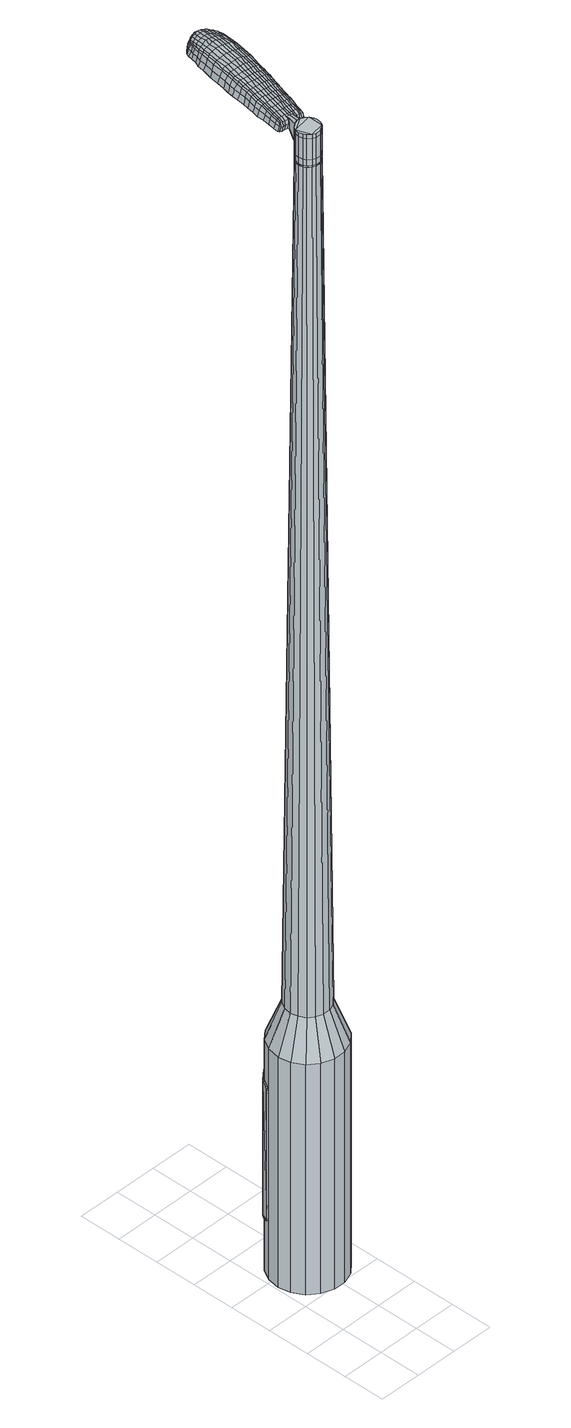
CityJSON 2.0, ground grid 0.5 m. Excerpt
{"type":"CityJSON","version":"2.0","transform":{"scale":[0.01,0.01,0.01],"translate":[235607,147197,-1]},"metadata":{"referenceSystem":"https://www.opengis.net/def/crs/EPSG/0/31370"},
"CityObjects":{
"object1":{"type":"GenericCityObject","attributes":{"cluster":629,"mean_distance_to_centroid":0.193,"new_centroid_x":235607.47,"new_centroid_y":147198.38,"mean_distance_to_camera":7.65,"H1":6.62,"H2":6.58,"Z_final":113.68,"cluster2":-1,"proj_x":235612.31,"proj_y":147199.18,"id_line":64985,"bearing_l":170.57,"distance":4.91,"orientation":"right","G_obj":80.57},"geometry":[{"type":"MultiSurface","lod":"2","boundaries":[[[0,1,2,3]],[[1,4,5,2]],[[4,6,7,5]],[[6,8,9,7]],[[8,10,11,9]],[[10,12,13,11]],[[12,14,15,13]],[[14,16,17,15]],[[16,18,19,17]],[[18,20,21,19]],[[20,22,23,21]],[[22,24,25,23]],[[24,26,27,25]],[[26,28,29,27]],[[28,30,31,29]],[[30,32,33,31]],[[32,34,35,33]],[[34,0,3,35]],[[36,37,38,39]],[[38,40,41,42]],[[41,43,42]],[[42,44,45,46]],[[45,47,46]],[[46,48,49,50]],[[49,51,50]],[[42,46,50,38]],[[50,52,39,38]],[[53,36,39]],[[2,5,7,35]],[[7,9,11,15]],[[11,13,15]],[[15,17,19,23]],[[19,21,23]],[[23,25,27,31]],[[27,29,31]],[[15,23,31,7]],[[31,33,35,7]],[[3,2,35]],[[1,0,54,55]],[[0,34,56,54]],[[34,32,57,56]],[[32,30,58,57]],[[30,28,59,58]],[[28,26,60,59]],[[26,24,61,60]],[[24,22,62,61]],[[22,20,63,62]],[[20,18,64,63]],[[18,16,65,64]],[[16,14,66,65]],[[14,12,67,66]],[[12,10,68,67]],[[10,8,69,68]],[[8,6,70,69]],[[6,4,71,70]],[[4,1,55,71]],[[55,54,72,73]],[[54,56,74,72]],[[56,57,75,74]],[[57,58,76,75]],[[58,59,77,76]],[[59,60,78,77]],[[60,61,79,78]],[[61,62,80,79]],[[62,63,81,80]],[[63,64,82,81]],[[64,65,83,82]],[[65,66,84,83]],[[66,67,85,84]],[[67,68,86,85]],[[68,69,87,86]],[[69,70,88,87]],[[70,71,89,88]],[[71,55,73,89]],[[90,91,92,73]],[[93,94,91,90]],[[75,95,94,93]],[[96,97,95,75]],[[77,98,97,96]],[[99,100,98,77]],[[79,101,100,99]],[[102,103,101,79]],[[81,104,103,102]],[[105,106,104,81]],[[107,108,106,105]],[[109,110,108,107]],[[111,112,110,109]],[[86,113,112,111]],[[114,115,113,86]],[[88,116,115,114]],[[117,118,116,88]],[[73,92,118,117]],[[119,120,121,122]],[[123,119,122,124]],[[125,123,124,126]],[[127,125,126,128]],[[129,127,128,130]],[[131,129,130,132]],[[133,131,132,134]],[[135,133,134,136]],[[137,135,136,138]],[[139,137,138,140]],[[141,139,140,142]],[[143,141,142,144]],[[145,143,144,146]],[[147,145,146,148]],[[149,147,148,150]],[[151,149,150,152]],[[72,90,73]],[[72,74,93,90]],[[74,75,93]],[[76,96,75]],[[76,77,96]],[[78,99,77]],[[78,79,99]],[[80,102,79]],[[80,81,102]],[[82,105,81]],[[82,83,107,105]],[[83,84,109,107]],[[84,85,111,109]],[[85,86,111]],[[87,114,86]],[[87,88,114]],[[89,117,88]],[[89,73,117]],[[153,92,91]],[[154,118,92]],[[154,116,118]],[[155,115,116]],[[155,113,115]],[[156,112,113]],[[156,157,110,112]],[[157,158,108,110]],[[158,159,106,108]],[[159,104,106]],[[160,103,104]],[[160,101,103]],[[161,100,101]],[[161,98,100]],[[162,97,98]],[[162,95,97]],[[163,94,95]],[[163,153,91,94]],[[39,52,151,164]],[[92,153,165,152]],[[53,39,164,120]],[[153,163,121,165]],[[36,53,120,119]],[[163,95,122,121]],[[37,36,119,123]],[[95,162,124,122]],[[38,37,123,125]],[[162,98,126,124]],[[40,38,125,127]],[[98,161,128,126]],[[41,40,127,129]],[[161,101,130,128]],[[43,41,129,131]],[[101,160,132,130]],[[42,43,131,133]],[[160,104,134,132]],[[44,42,133,135]],[[104,159,136,134]],[[45,44,135,137]],[[159,158,138,136]],[[47,45,137,139]],[[158,157,140,138]],[[46,47,139,141]],[[157,156,142,140]],[[48,46,141,143]],[[156,113,144,142]],[[49,48,143,145]],[[113,155,146,144]],[[51,49,145,147]],[[155,116,148,146]],[[50,51,147,149]],[[116,154,150,148]],[[52,50,149,151]],[[154,92,152,150]],[[151,152,166,167]],[[152,165,168,166]],[[165,121,169,168]],[[121,120,170,169]],[[120,164,171,170]],[[164,151,167,171]],[[172,173,174,175]],[[176,172,175,177]],[[172,176,178,179]],[[173,172,179,180]],[[181,182,183,184]],[[185,181,184,186]],[[181,185,187,188]],[[182,181,188,189]],[[190,191,192,193]],[[194,190,193,195]],[[190,194,196,197]],[[191,190,197,198]],[[199,200,201,202]],[[203,199,202,204]],[[199,203,205,206]],[[200,199,206,207]],[[208,209,210,211]],[[212,208,211,213]],[[208,212,214,215]],[[209,208,215,216]],[[217,218,219,220]],[[221,217,220,222]],[[217,221,223,224]],[[218,217,224,225]],[[226,227,228,229]],[[218,226,229,219]],[[226,218,225,230]],[[227,226,230,231]],[[232,233,234,235]],[[227,232,235,228]],[[232,227,231,236]],[[233,232,236,237]],[[238,176,177,239]],[[233,238,239,234]],[[238,233,237,240]],[[176,238,240,178]],[[241,242,243,244]],[[245,241,244,246]],[[241,245,247,248]],[[242,241,248,249]],[[250,251,252,253]],[[242,250,253,243]],[[250,242,249,254]],[[251,250,254,255]],[[256,257,258,259]],[[251,256,259,252]],[[256,251,255,260]],[[257,256,260,261]],[[262,263,264,265]],[[257,262,265,258]],[[262,257,261,266]],[[263,262,266,267]],[[268,173,180,269]],[[263,268,269,264]],[[268,263,267,270]],[[173,268,270,174]],[[271,272,273,274]],[[275,271,274,276]],[[271,275,277,278]],[[272,271,278,279]],[[280,281,282,283]],[[272,280,283,273]],[[280,272,279,284]],[[281,280,284,285]],[[286,287,288,289]],[[281,286,289,282]],[[286,281,285,290]],[[287,286,290,291]],[[292,185,186,293]],[[287,292,293,288]],[[292,287,291,294]],[[185,292,294,187]],[[295,296,297,298]],[[299,295,298,300]],[[295,299,301,302]],[[296,295,302,303]],[[304,305,306,307]],[[296,304,307,297]],[[304,296,303,308]],[[305,304,308,309]],[[310,311,312,313]],[[305,310,313,306]],[[310,305,309,314]],[[311,310,314,315]],[[316,317,318,319]],[[311,316,319,312]],[[316,311,315,320]],[[317,316,320,321]],[[322,182,189,323]],[[317,322,323,318]],[[322,317,321,324]],[[182,322,324,183]],[[325,211,210,326]],[[327,325,326,328]],[[325,327,329,330]],[[211,325,330,213]],[[331,327,328,332]],[[333,331,332,334]],[[331,333,335,336]],[[327,331,336,329]],[[337,333,334,338]],[[339,337,338,340]],[[337,339,341,342]],[[333,337,342,335]],[[343,339,340,344]],[[345,343,344,346]],[[343,345,347,348]],[[339,343,348,341]],[[349,345,346,350]],[[200,349,350,201]],[[349,200,207,351]],[[345,349,351,347]],[[352,353,198,197]],[[354,352,197,196]],[[352,354,355,356]],[[353,352,356,357]],[[358,359,357,356]],[[360,358,356,355]],[[358,360,361,362]],[[359,358,362,363]],[[364,365,363,362]],[[366,364,362,361]],[[364,366,367,368]],[[365,364,368,369]],[[370,371,369,368]],[[372,370,368,367]],[[370,372,205,203]],[[371,370,203,204]],[[373,374,375,376]],[[275,373,376,277]],[[373,275,276,377]],[[374,373,377,378]],[[379,194,195,380]],[[374,379,380,375]],[[379,374,378,381]],[[194,379,381,196]],[[382,383,384,385]],[[221,382,385,223]],[[382,221,222,386]],[[383,382,386,387]],[[388,389,390,391]],[[383,388,391,384]],[[388,383,387,392]],[[389,388,392,393]],[[394,191,198,395]],[[389,394,395,390]],[[394,389,393,396]],[[191,394,396,192]],[[397,398,399,400]],[[179,397,400,180]],[[397,179,178,401]],[[398,397,401,402]],[[403,404,405,406]],[[398,403,406,399]],[[403,398,402,407]],[[404,403,407,408]],[[409,202,201,410]],[[404,409,410,405]],[[409,404,408,411]],[[202,409,411,204]],[[412,413,414,415]],[[184,412,415,186]],[[412,184,183,416]],[[413,412,416,417]],[[418,206,205,419]],[[413,418,419,414]],[[418,413,417,420]],[[206,418,420,207]],[[421,422,423,424]],[[299,421,424,301]],[[421,299,300,425]],[[422,421,425,426]],[[427,212,213,428]],[[422,427,428,423]],[[427,422,426,429]],[[212,427,429,214]],[[430,431,432,433]],[[245,430,433,247]],[[430,245,246,434]],[[431,430,434,435]],[[436,437,438,439]],[[431,436,439,432]],[[436,431,435,440]],[[437,436,440,441]],[[442,209,216,443]],[[437,442,443,438]],[[442,437,441,444]],[[209,442,444,210]],[[445,446,435,434]],[[244,445,434,246]],[[445,244,243,447]],[[446,445,447,448]],[[449,450,441,440]],[[446,449,440,435]],[[449,446,448,451]],[[450,449,451,452]],[[453,326,210,444]],[[450,453,444,441]],[[453,450,452,454]],[[326,453,454,328]],[[455,456,457,458]],[[302,455,458,303]],[[455,302,301,424]],[[456,455,424,423]],[[459,330,329,460]],[[456,459,460,457]],[[459,456,423,428]],[[330,459,428,213]],[[461,462,448,447]],[[253,461,447,243]],[[461,253,252,463]],[[462,461,463,464]],[[465,466,452,451]],[[462,465,451,448]],[[465,462,464,467]],[[466,465,467,468]],[[469,332,328,454]],[[466,469,454,452]],[[469,466,468,470]],[[332,469,470,334]],[[471,472,473,474]],[[308,471,474,309]],[[471,308,303,458]],[[472,471,458,457]],[[475,336,335,476]],[[472,475,476,473]],[[475,472,457,460]],[[336,475,460,329]],[[477,478,464,463]],[[259,477,463,252]],[[477,259,258,479]],[[478,477,479,480]],[[481,482,468,467]],[[478,481,467,464]],[[481,478,480,483]],[[482,481,483,484]],[[485,338,334,470]],[[482,485,470,468]],[[485,482,484,486]],[[338,485,486,340]],[[487,488,489,490]],[[314,487,490,315]],[[487,314,309,474]],[[488,487,474,473]],[[491,342,341,492]],[[488,491,492,489]],[[491,488,473,476]],[[342,491,476,335]],[[493,494,480,479]],[[265,493,479,258]],[[493,265,264,495]],[[494,493,495,496]],[[497,498,484,483]],[[494,497,483,480]],[[497,494,496,499]],[[498,497,499,500]],[[501,344,340,486]],[[498,501,486,484]],[[501,498,500,502]],[[344,501,502,346]],[[503,504,505,506]],[[320,503,506,321]],[[503,320,315,490]],[[504,503,490,489]],[[507,348,347,508]],[[504,507,508,505]],[[507,504,489,492]],[[348,507,492,341]],[[509,510,496,495]],[[269,509,495,264]],[[509,269,180,400]],[[510,509,400,399]],[[511,512,500,499]],[[510,511,499,496]],[[511,510,399,406]],[[512,511,406,405]],[[513,350,346,502]],[[512,513,502,500]],[[513,512,405,410]],[[350,513,410,201]],[[514,515,417,416]],[[324,514,416,183]],[[514,324,321,506]],[[515,514,506,505]],[[516,351,207,420]],[[515,516,420,417]],[[516,515,505,508]],[[351,516,508,347]],[[517,518,378,377]],[[274,517,377,276]],[[517,274,273,519]],[[518,517,519,520]],[[521,354,196,381]],[[518,521,381,378]],[[521,518,520,522]],[[354,521,522,355]],[[523,524,525,526]],[[224,523,526,225]],[[523,224,223,385]],[[524,523,385,384]],[[527,528,529,530]],[[524,527,530,525]],[[527,524,384,391]],[[528,527,391,390]],[[531,353,357,532]],[[528,531,532,529]],[[531,528,390,395]],[[353,531,395,198]],[[533,534,520,519]],[[283,533,519,273]],[[533,283,282,535]],[[534,533,535,536]],[[537,360,355,522]],[[534,537,522,520]],[[537,534,536,538]],[[360,537,538,361]],[[539,540,541,542]],[[230,539,542,231]],[[539,230,225,526]],[[540,539,526,525]],[[543,544,545,546]],[[540,543,546,541]],[[543,540,525,530]],[[544,543,530,529]],[[547,359,363,548]],[[544,547,548,545]],[[547,544,529,532]],[[359,547,532,357]],[[549,550,536,535]],[[289,549,535,282]],[[549,289,288,551]],[[550,549,551,552]],[[553,366,361,538]],[[550,553,538,536]],[[553,550,552,554]],[[366,553,554,367]],[[555,556,557,558]],[[236,555,558,237]],[[555,236,231,542]],[[556,555,542,541]],[[559,560,561,562]],[[556,559,562,557]],[[559,556,541,546]],[[560,559,546,545]],[[563,365,369,564]],[[560,563,564,561]],[[563,560,545,548]],[[365,563,548,363]],[[565,566,552,551]],[[293,565,551,288]],[[565,293,186,415]],[[566,565,415,414]],[[567,372,367,554]],[[566,567,554,552]],[[567,566,414,419]],[[372,567,419,205]],[[568,569,402,401]],[[240,568,401,178]],[[568,240,237,558]],[[569,568,558,557]],[[570,571,408,407]],[[569,570,407,402]],[[570,569,557,562]],[[571,570,562,561]],[[572,371,204,411]],[[571,572,411,408]],[[572,571,561,564]],[[371,572,564,369]],[[573,574,575,576]],[[576,575,577,578]],[[579,577,575,580]],[[580,575,574,581]],[[582,583,584,585]],[[585,584,586,587]],[[588,586,584,589]],[[589,584,583,590]],[[591,592,593,594]],[[594,593,595,596]],[[597,595,593,598]],[[598,593,592,599]],[[600,601,602,603]],[[603,602,604,605]],[[606,604,602,607]],[[607,602,601,608]],[[609,610,611,612]],[[612,611,613,614]],[[615,613,611,616]],[[616,611,610,617]],[[618,619,620,621]],[[621,620,622,623]],[[624,622,620,625]],[[625,620,619,626]],[[627,628,629,630]],[[630,629,619,618]],[[626,619,629,631]],[[631,629,628,632]],[[633,634,635,636]],[[636,635,628,627]],[[632,628,635,637]],[[637,635,634,638]],[[578,577,639,640]],[[640,639,634,633]],[[638,634,639,641]],[[641,639,577,579]],[[642,643,644,645]],[[645,644,646,647]],[[648,646,644,649]],[[649,644,643,650]],[[651,652,653,654]],[[654,653,643,642]],[[650,643,653,655]],[[655,653,652,656]],[[657,658,659,660]],[[660,659,652,651]],[[656,652,659,661]],[[661,659,658,662]],[[663,664,665,666]],[[666,665,658,657]],[[662,658,665,667]],[[667,665,664,668]],[[581,574,669,670]],[[670,669,664,663]],[[668,664,669,671]],[[671,669,574,573]],[[672,673,674,675]],[[675,674,676,677]],[[678,676,674,679]],[[679,674,673,680]],[[681,682,683,684]],[[684,683,673,672]],[[680,673,683,685]],[[685,683,682,686]],[[687,688,689,690]],[[690,689,682,681]],[[686,682,689,691]],[[691,689,688,692]],[[587,586,693,694]],[[694,693,688,687]],[[692,688,693,695]],[[695,693,586,588]],[[696,697,698,699]],[[699,698,700,701]],[[702,700,698,703]],[[703,698,697,704]],[[705,706,707,708]],[[708,707,697,696]],[[704,697,707,709]],[[709,707,706,710]],[[711,712,713,714]],[[714,713,706,705]],[[710,706,713,715]],[[715,713,712,716]],[[717,718,719,720]],[[720,719,712,711]],[[716,712,719,721]],[[721,719,718,722]],[[590,583,723,724]],[[724,723,718,717]],[[722,718,723,725]],[[725,723,583,582]],[[609,612,726,727]],[[727,726,728,729]],[[730,728,726,731]],[[731,726,612,614]],[[729,728,732,733]],[[733,732,734,735]],[[736,734,732,737]],[[737,732,728,730]],[[735,734,738,739]],[[739,738,740,741]],[[742,740,738,743]],[[743,738,734,736]],[[741,740,744,745]],[[745,744,746,747]],[[748,746,744,749]],[[749,744,740,742]],[[747,746,750,751]],[[751,750,601,600]],[[608,601,750,752]],[[752,750,746,748]],[[599,753,754,598]],[[598,754,755,597]],[[756,755,754,757]],[[757,754,753,758]],[[758,759,760,757]],[[757,760,761,756]],[[762,761,760,763]],[[763,760,759,764]],[[764,765,766,763]],[[763,766,767,762]],[[768,767,766,769]],[[769,766,765,770]],[[770,771,772,769]],[[769,772,773,768]],[[606,773,772,604]],[[604,772,771,605]],[[774,775,776,777]],[[777,776,676,678]],[[677,676,776,778]],[[778,776,775,779]],[[596,595,780,781]],[[781,780,775,774]],[[779,775,780,782]],[[782,780,595,597]],[[783,784,785,786]],[[786,785,622,624]],[[623,622,785,787]],[[787,785,784,788]],[[789,790,791,792]],[[792,791,784,783]],[[788,784,791,793]],[[793,791,790,794]],[[599,592,795,796]],[[796,795,790,789]],[[794,790,795,797]],[[797,795,592,591]],[[798,799,800,801]],[[801,800,580,581]],[[579,580,800,802]],[[802,800,799,803]],[[804,805,806,807]],[[807,806,799,798]],[[803,799,806,808]],[[808,806,805,809]],[[600,603,810,811]],[[811,810,805,804]],[[809,805,810,812]],[[812,810,603,605]],[[813,814,815,816]],[[816,815,585,587]],[[582,585,815,817]],[[817,815,814,818]],[[606,607,819,820]],[[820,819,814,813]],[[818,814,819,821]],[[821,819,607,608]],[[822,823,824,825]],[[825,824,700,702]],[[701,700,824,826]],[[826,824,823,827]],[[614,613,828,829]],[[829,828,823,822]],[[827,823,828,830]],[[830,828,613,615]],[[831,832,833]],[[833,832,646,648]],[[647,646,832,834]],[[834,832,831,835]],[[836,837,838,839]],[[839,838,831,833]],[[835,831,838,840]],[[840,838,837,841]],[[617,610,842,843]],[[843,842,837,836]],[[841,837,842,844]],[[844,842,610,609]],[[835,845,846,834]],[[834,846,645,647]],[[642,645,846,847]],[[847,846,845,848]],[[841,849,850,840]],[[840,850,845,835]],[[848,845,850,851]],[[851,850,849,852]],[[609,727,853,844]],[[844,853,849,841]],[[852,849,853,854]],[[854,853,727,729]],[[855,856,857,858]],[[858,857,703,704]],[[702,703,857,825]],[[825,857,856,822]],[[730,731,859,860]],[[860,859,856,855]],[[822,856,859,829]],[[829,859,731,614]],[[848,861,862,847]],[[847,862,654,642]],[[651,654,862,863]],[[863,862,861,864]],[[852,865,866,851]],[[851,866,861,848]],[[864,861,866,867]],[[867,866,865,868]],[[729,733,869,854]],[[854,869,865,852]],[[868,865,869,870]],[[870,869,733,735]],[[871,872,873,874]],[[874,873,709,710]],[[704,709,873,858]],[[858,873,872,855]],[[736,737,875,876]],[[876,875,872,871]],[[855,872,875,860]],[[860,875,737,730]],[[864,877,878,863]],[[863,878,660,651]],[[657,660,878,879]],[[879,878,877,880]],[[868,881,882,867]],[[867,882,877,864]],[[880,877,882,883]],[[883,882,881,884]],[[735,739,885,870]],[[870,885,881,868]],[[884,881,885,886]],[[886,885,739,741]],[[887,888,889,890]],[[890,889,715,716]],[[710,715,889,874]],[[874,889,888,871]],[[742,743,891,892]],[[892,891,888,887]],[[871,888,891,876]],[[876,891,743,736]],[[880,893,894,879]],[[879,894,666,657]],[[663,666,894,895]],[[895,894,893,896]],[[884,897,898,883]],[[883,898,893,880]],[[896,893,898,899]],[[899,898,897,900]],[[741,745,901,886]],[[886,901,897,884]],[[900,897,901,902]],[[902,901,745,747]],[[903,904,905,906]],[[906,905,721,722]],[[716,721,905,890]],[[890,905,904,887]],[[748,749,907,908]],[[908,907,904,903]],[[887,904,907,892]],[[892,907,749,742]],[[896,909,910,895]],[[895,910,670,663]],[[581,670,910,801]],[[801,910,909,798]],[[900,911,912,899]],[[899,912,909,896]],[[798,909,912,807]],[[807,912,911,804]],[[747,751,913,902]],[[902,913,911,900]],[[804,911,913,811]],[[811,913,751,600]],[[818,914,915,817]],[[817,915,725,582]],[[722,725,915,906]],[[906,915,914,903]],[[608,752,916,821]],[[821,916,914,818]],[[903,914,916,908]],[[908,916,752,748]],[[779,917,918,778]],[[778,918,675,677]],[[672,675,918,919]],[[919,918,917,920]],[[597,755,921,782]],[[782,921,917,779]],[[920,917,921,922]],[[922,921,755,756]],[[923,924,925,926]],[[926,925,625,626]],[[624,625,925,786]],[[786,925,924,783]],[[927,928,929,930]],[[930,929,924,923]],[[783,924,929,792]],[[792,929,928,789]],[[758,753,931,932]],[[932,931,928,927]],[[789,928,931,796]],[[796,931,753,599]],[[920,933,934,919]],[[919,934,684,672]],[[681,684,934,935]],[[935,934,933,936]],[[756,761,937,922]],[[922,937,933,920]],[[936,933,937,938]],[[938,937,761,762]],[[939,940,941,942]],[[942,941,631,632]],[[626,631,941,926]],[[926,941,940,923]],[[943,944,945,946]],[[946,945,940,939]],[[923,940,945,930]],[[930,945,944,927]],[[764,759,947,948]],[[948,947,944,943]],[[927,944,947,932]],[[932,947,759,758]],[[936,949,950,935]],[[935,950,690,681]],[[687,690,950,951]],[[951,950,949,952]],[[762,767,953,938]],[[938,953,949,936]],[[952,949,953,954]],[[954,953,767,768]],[[955,956,957,958]],[[958,957,637,638]],[[632,637,957,942]],[[942,957,956,939]],[[959,960,961,962]],[[962,961,956,955]],[[939,956,961,946]],[[946,961,960,943]],[[770,765,963,964]],[[964,963,960,959]],[[943,960,963,948]],[[948,963,765,764]],[[952,965,966,951]],[[951,966,694,687]],[[587,694,966,816]],[[816,966,965,813]],[[768,773,967,954]],[[954,967,965,952]],[[813,965,967,820]],[[820,967,773,606]],[[803,968,969,802]],[[802,969,641,579]],[[638,641,969,958]],[[958,969,968,955]],[[809,970,971,808]],[[808,971,968,803]],[[955,968,971,962]],[[962,971,970,959]],[[605,771,972,812]],[[812,972,970,809]],[[959,970,972,964]],[[964,972,771,770]],[[573,576,175,174]],[[576,578,177,175]],[[588,589,188,187]],[[589,590,189,188]],[[591,594,193,192]],[[594,596,195,193]],[[615,616,215,214]],[[616,617,216,215]],[[618,621,220,219]],[[621,623,222,220]],[[627,630,229,228]],[[630,618,219,229]],[[633,636,235,234]],[[636,627,228,235]],[[578,640,239,177]],[[640,633,234,239]],[[648,649,248,247]],[[649,650,249,248]],[[650,655,254,249]],[[655,656,255,254]],[[656,661,260,255]],[[661,662,261,260]],[[662,667,266,261]],[[667,668,267,266]],[[668,671,270,267]],[[671,573,174,270]],[[678,679,278,277]],[[679,680,279,278]],[[680,685,284,279]],[[685,686,285,284]],[[686,691,290,285]],[[691,692,291,290]],[[692,695,294,291]],[[695,588,187,294]],[[696,699,298,297]],[[699,701,300,298]],[[705,708,307,306]],[[708,696,297,307]],[[711,714,313,312]],[[714,705,306,313]],[[717,720,319,318]],[[720,711,312,319]],[[590,724,323,189]],[[724,717,318,323]],[[774,777,376,375]],[[777,678,277,376]],[[596,781,380,195]],[[781,774,375,380]],[[623,787,386,222]],[[787,788,387,386]],[[788,793,392,387]],[[793,794,393,392]],[[794,797,396,393]],[[797,591,192,396]],[[701,826,425,300]],[[826,827,426,425]],[[827,830,429,426]],[[830,615,214,429]],[[833,433,432]],[[833,648,247,433]],[[836,839,439,438]],[[839,833,432,439]],[[617,843,443,216]],[[843,836,438,443]],[[973,974,975,976]],[[977,978,976,975]],[[979,980,981,982]],[[983,984,985,986]],[[974,987,988,975]],[[989,977,975,988]],[[990,979,982,991]],[[992,993,984,983]],[[987,994,995,988]],[[995,996,989,988]],[[997,990,991,998]],[[999,993,992,1000]],[[994,1001,1002,995]],[[1002,1003,996,995]],[[1004,997,998,1005]],[[1006,999,1000,1007]],[[1008,1009,1010,1011]],[[1012,1013,1009,1008]],[[1012,1014,1015,1013]],[[1014,1016,1017,1015]],[[1018,1019,1020,1021]],[[1022,1023,1019,1018]],[[1024,1025,1023,1022]],[[1026,1027,1025,1024]],[[1021,1010,1009,1018]],[[1018,1009,1013,1022]],[[1013,1015,1024,1022]],[[1015,1017,1026,1024]],[[982,981,978,977]],[[991,982,977,989]],[[996,998,991,989]],[[1003,1005,998,996]],[[983,986,980,979]],[[992,983,979,990]],[[1000,992,990,997]],[[1007,1000,997,1004]],[[984,1008,1011,985]],[[993,1012,1008,984]],[[1014,1012,993,999]],[[1016,1014,999,1006]],[[1028,1029,1030,1031]],[[1030,1032,1033,1034]],[[1030,1034,1035,1036]],[[1030,1036,1031]],[[1037,1028,1031,1038]],[[1039,1038,1031,1040]],[[1041,1040,1031]],[[1042,1030,1029,1043]],[[1044,1042,1043,1045]],[[1046,1044,1045,1047]],[[1048,1046,1047,1049]],[[1050,1048,1049,1051]],[[1051,1052,1053,1054]],[[1051,1054,1055,1056]],[[1051,1056,1057,1058]],[[1057,1059,1060,1061]],[[1057,1061,1062,1063]],[[1057,1063,1058]],[[1051,1058,1050]],[[1064,1065,1029,1028]],[[1066,1067,1032,1030]],[[1068,1069,1041,1031]],[[1065,1070,1043,1029]],[[1071,1066,1030,1042]],[[1070,1072,1045,1043]],[[1073,1071,1042,1044]],[[1072,1074,1047,1045]],[[1075,1073,1044,1046]],[[1074,1076,1049,1047]],[[1077,1075,1046,1048]],[[1076,1078,1051,1049]],[[1079,1077,1048,1050]],[[1078,1080,1052,1051]],[[1081,1082,1059,1057]],[[1083,1079,1050,1058]],[[1053,1052,1080,1084]],[[1054,1053,1084,1085]],[[1055,1054,1085,1086]],[[1056,1055,1086,1087]],[[1057,1056,1087,1081]],[[1088,1064,1028,1037]],[[1089,1088,1037,1038]],[[1090,1089,1038,1039]],[[1091,1090,1039,1040]],[[1069,1091,1040,1041]],[[1033,1032,1067,1092]],[[1060,1059,1082,1093]],[[1034,1033,1092,1094]],[[1035,1034,1094,1095]],[[1036,1035,1095,1096]],[[1031,1036,1096,1068]],[[1061,1060,1093,1097]],[[1062,1061,1097,1098]],[[1063,1062,1098,1099]],[[1058,1063,1099,1083]]]}]}
},
"vertices":[
[52,181,384],[66,177,384],[66,177,96],[52,181,96],[78,167,384],[78,167,96],[85,155,384],[85,155,96],[88,140,384],[88,140,96],[85,126,384],[85,126,96],[78,113,384],[78,113,96],[67,103,384],[67,103,96],[53,98,384],[53,98,96],[39,98,384],[39,98,96],[25,103,384],[25,103,96],[13,112,384],[13,112,96],[6,125,384],[6,125,96],[3,139,384],[3,139,96],[6,154,384],[6,154,96],[13,167,384],[13,167,96],[24,176,384],[24,176,96],[38,181,384],[38,181,96],[39,151,1524],[35,148,1524],[33,144,1524],[48,153,1524],[32,140,1524],[33,135,1524],[39,128,1524],[35,131,1524],[43,126,1524],[48,126,1524],[56,131,1524],[52,128,1524],[58,135,1524],[59,140,1524],[56,148,1524],[58,144,1524],[52,151,1524],[43,153,1524],[50,165,429],[58,162,429],[41,164,429],[33,161,429],[26,156,429],[22,148,429],[20,139,429],[22,131,429],[26,123,429],[33,118,429],[41,115,429],[50,115,429],[58,118,429],[65,124,429],[69,131,429],[71,140,429],[69,149,429],[65,156,429],[48,153,1483],[52,151,1483],[43,153,1483],[39,151,1483],[35,148,1483],[33,144,1483],[32,140,1483],[33,135,1483],[35,131,1483],[39,128,1483],[43,126,1483],[48,126,1483],[52,128,1483],[56,131,1483],[58,135,1483],[59,140,1483],[58,144,1483],[56,148,1483],[48,152,1483],[48,152,1485],[52,151,1485],[43,152,1483],[43,152,1485],[39,151,1485],[36,148,1483],[36,148,1485],[33,144,1485],[33,140,1483],[33,140,1485],[33,135,1485],[36,131,1483],[36,131,1485],[39,128,1485],[43,127,1483],[43,127,1485],[48,127,1483],[48,127,1485],[52,129,1483],[52,129,1485],[55,132,1483],[55,132,1485],[58,135,1485],[58,140,1483],[58,140,1485],[58,144,1485],[55,148,1483],[55,148,1485],[39,151,1519],[43,153,1519],[43,153,1493],[39,151,1493],[35,148,1519],[35,148,1493],[33,144,1519],[33,144,1493],[32,140,1519],[32,140,1493],[33,135,1519],[33,135,1493],[35,131,1519],[35,131,1493],[39,128,1519],[39,128,1493],[43,126,1519],[43,126,1493],[48,126,1519],[48,126,1493],[52,128,1519],[52,128,1493],[56,131,1519],[56,131,1493],[58,135,1519],[58,135,1493],[59,140,1519],[59,140,1493],[58,144,1519],[58,144,1493],[56,148,1519],[56,148,1493],[52,151,1519],[52,151,1493],[48,153,1485],[56,148,1485],[59,140,1485],[56,131,1485],[52,128,1485],[48,126,1485],[43,126,1485],[35,131,1485],[32,140,1485],[35,148,1485],[43,153,1485],[48,153,1519],[48,153,1493],[54,171,1513],[54,171,1518],[51,171,1513],[48,172,1513],[48,172,1518],[51,171,1518],[82,241,1519],[81,234,1518],[82,235,1509],[84,242,1510],[84,250,1519],[86,251,1510],[82,249,1526],[80,241,1525],[79,234,1525],[44,248,1519],[43,241,1518],[45,240,1525],[46,247,1525],[45,256,1519],[47,255,1526],[44,258,1510],[43,249,1510],[42,242,1509],[73,317,1519],[77,317,1519],[77,318,1513],[74,318,1513],[69,317,1519],[69,318,1513],[69,315,1524],[73,316,1524],[77,315,1524],[61,244,1530],[60,237,1529],[63,236,1529],[65,244,1530],[63,253,1531],[66,253,1531],[59,254,1530],[58,245,1530],[57,238,1529],[48,165,1512],[51,164,1512],[51,165,1517],[49,166,1517],[45,165,1512],[46,166,1517],[45,166,1506],[48,165,1506],[51,165,1506],[91,300,1519],[90,297,1519],[92,297,1512],[92,301,1512],[90,302,1518],[92,303,1512],[89,302,1522],[89,300,1523],[89,296,1524],[90,292,1519],[90,286,1519],[91,287,1512],[92,293,1512],[89,292,1524],[88,286,1525],[89,280,1519],[88,273,1519],[89,273,1511],[91,281,1511],[87,280,1526],[86,272,1526],[86,261,1519],[88,262,1510],[84,261,1526],[66,169,1513],[68,177,1513],[66,176,1518],[65,169,1517],[64,164,1512],[64,165,1516],[65,164,1506],[67,170,1507],[69,177,1507],[69,184,1514],[71,191,1515],[70,191,1520],[68,183,1519],[71,185,1507],[72,192,1507],[73,199,1515],[74,206,1516],[73,205,1522],[71,198,1521],[74,199,1508],[76,207,1508],[76,213,1517],[78,220,1517],[76,219,1524],[74,212,1523],[78,214,1508],[79,221,1509],[79,227,1518],[77,227,1524],[81,228,1509],[55,307,1519],[54,303,1519],[56,303,1524],[57,306,1523],[56,309,1518],[57,308,1522],[55,310,1512],[54,308,1512],[53,305,1512],[53,299,1519],[52,293,1519],[53,292,1525],[54,298,1524],[52,300,1512],[51,294,1512],[50,287,1519],[49,279,1519],[50,278,1526],[52,286,1526],[49,289,1511],[48,281,1511],[47,268,1519],[48,267,1526],[46,270,1510],[36,174,1513],[37,182,1513],[36,183,1507],[35,175,1507],[36,169,1512],[35,170,1506],[37,170,1516],[37,173,1517],[38,181,1518],[38,189,1514],[38,197,1515],[37,198,1507],[37,191,1507],[39,188,1519],[40,196,1520],[39,204,1515],[40,212,1516],[39,213,1508],[38,206,1508],[40,203,1521],[41,211,1522],[41,219,1517],[42,226,1517],[40,228,1509],[40,220,1508],[42,218,1523],[43,225,1524],[42,234,1518],[41,235,1509],[44,232,1524],[50,171,1519],[52,171,1519],[51,178,1520],[53,178,1520],[48,179,1520],[47,172,1519],[52,186,1522],[55,185,1522],[53,193,1523],[56,193,1523],[50,194,1523],[49,186,1521],[54,200,1524],[57,200,1524],[56,208,1525],[58,207,1525],[52,208,1525],[51,201,1524],[57,215,1526],[60,215,1526],[58,222,1527],[61,222,1527],[55,223,1527],[53,216,1526],[59,230,1528],[62,229,1528],[56,230,1528],[73,313,1527],[76,312,1527],[69,312,1526],[68,308,1527],[72,308,1528],[76,308,1528],[71,302,1529],[75,301,1529],[67,302,1528],[66,295,1530],[70,295,1530],[73,294,1530],[68,288,1531],[72,287,1531],[64,288,1530],[63,279,1531],[67,279,1531],[71,278,1531],[65,266,1531],[68,265,1531],[61,266,1531],[58,311,1518],[60,313,1519],[60,314,1513],[57,312,1513],[58,309,1523],[61,311,1523],[64,315,1519],[64,316,1513],[65,314,1524],[90,305,1518],[88,307,1518],[88,306,1523],[89,303,1523],[91,305,1513],[89,308,1513],[86,310,1519],[84,313,1519],[83,312,1524],[86,309,1523],[87,311,1513],[84,314,1513],[81,315,1519],[80,314,1524],[81,316,1513],[79,241,1528],[77,241,1528],[76,234,1528],[77,234,1527],[81,249,1528],[79,250,1529],[74,242,1529],[71,242,1530],[70,235,1529],[73,235,1528],[76,250,1529],[73,251,1530],[68,243,1530],[67,236,1529],[70,252,1531],[47,246,1528],[49,246,1529],[51,255,1529],[48,255,1528],[46,239,1527],[48,239,1528],[53,245,1529],[55,254,1530],[52,238,1528],[37,167,1512],[39,166,1512],[39,167,1517],[37,168,1517],[36,168,1506],[38,167,1506],[42,166,1512],[42,167,1517],[41,167,1506],[63,162,1512],[61,162,1512],[62,163,1506],[64,163,1506],[63,163,1517],[61,164,1517],[59,163,1512],[56,163,1512],[57,164,1506],[60,164,1506],[59,164,1517],[56,164,1517],[54,164,1512],[54,164,1506],[54,165,1517],[63,169,1519],[62,169,1519],[65,176,1520],[63,176,1520],[60,169,1519],[57,170,1519],[61,177,1520],[59,177,1520],[55,170,1519],[56,178,1520],[38,173,1519],[40,173,1519],[41,180,1520],[39,180,1520],[43,172,1519],[44,180,1520],[67,183,1521],[65,184,1521],[68,191,1522],[66,191,1522],[63,184,1521],[60,184,1521],[64,191,1522],[61,192,1523],[57,185,1522],[59,192,1523],[40,188,1521],[42,188,1521],[43,195,1522],[41,195,1522],[45,187,1521],[46,194,1522],[70,198,1523],[68,198,1523],[71,205,1524],[70,205,1524],[66,199,1523],[63,199,1524],[67,206,1525],[64,206,1525],[60,200,1524],[61,207,1525],[42,203,1523],[44,202,1523],[45,210,1524],[43,210,1524],[47,202,1524],[48,209,1525],[73,212,1525],[71,213,1525],[74,219,1526],[73,220,1526],[68,213,1526],[66,214,1526],[70,220,1527],[67,221,1527],[63,214,1526],[64,221,1527],[44,217,1525],[46,217,1525],[47,224,1526],[44,225,1526],[49,216,1526],[50,224,1527],[76,227,1527],[74,227,1527],[71,227,1527],[68,228,1528],[65,229,1528],[45,232,1527],[48,232,1527],[51,231,1528],[58,307,1525],[60,309,1525],[57,304,1526],[59,305,1526],[64,311,1526],[63,307,1527],[88,301,1525],[87,303,1525],[87,300,1526],[88,298,1525],[85,306,1525],[83,309,1526],[82,305,1527],[85,302,1526],[80,311,1526],[79,306,1527],[56,298,1526],[58,300,1527],[54,293,1527],[57,293,1528],[62,301,1528],[61,294,1529],[88,293,1526],[86,294,1527],[86,288,1528],[87,287,1527],[84,296,1527],[81,299,1528],[80,292,1529],[83,290,1528],[78,300,1528],[77,293,1530],[53,286,1528],[55,287,1529],[52,278,1528],[54,279,1529],[60,288,1529],[58,279,1530],[86,280,1528],[85,282,1528],[83,273,1529],[85,272,1528],[82,283,1529],[79,285,1530],[78,276,1530],[81,275,1530],[76,286,1530],[74,277,1531],[50,267,1529],[52,267,1529],[56,267,1530],[83,261,1528],[81,262,1529],[78,263,1530],[75,264,1530],[72,265,1531],[81,236,1509],[79,235,1518],[80,242,1518],[82,243,1509],[82,250,1519],[84,251,1510],[80,249,1525],[79,241,1525],[77,234,1525],[47,239,1525],[45,241,1518],[46,248,1518],[47,246,1525],[47,256,1519],[49,255,1525],[46,258,1510],[45,249,1509],[44,242,1509],[77,315,1513],[77,314,1519],[73,315,1519],[73,316,1513],[70,315,1519],[70,316,1513],[70,313,1524],[73,314,1524],[76,313,1524],[63,237,1528],[60,237,1528],[62,245,1529],[65,244,1529],[63,253,1529],[66,253,1529],[59,254,1529],[58,245,1529],[57,238,1528],[52,167,1516],[51,166,1512],[49,167,1512],[49,168,1516],[46,167,1512],[46,168,1516],[46,168,1506],[49,168,1506],[52,167,1506],[90,297,1512],[88,297,1519],[89,300,1518],[90,300,1512],[88,302,1518],[90,302,1512],[87,301,1522],[87,300,1523],[87,296,1523],[89,287,1512],[88,286,1519],[88,292,1519],[90,293,1512],[87,292,1524],[86,286,1525],[88,274,1511],[86,273,1519],[87,281,1519],[89,281,1511],[86,280,1525],[84,272,1526],[84,262,1519],[86,263,1510],[82,261,1526],[65,177,1518],[66,177,1513],[64,170,1513],[63,169,1517],[63,165,1512],[62,166,1515],[64,166,1506],[65,171,1506],[67,178,1507],[68,191,1520],[69,192,1514],[67,184,1514],[66,184,1519],[69,185,1507],[71,193,1507],[71,206,1522],[72,206,1516],[71,199,1515],[69,198,1521],[72,200,1508],[74,207,1508],[74,220,1523],[76,221,1517],[74,214,1516],[73,213,1522],[76,214,1508],[77,222,1508],[77,228,1517],[76,227,1524],[79,229,1509],[57,302,1523],[56,303,1519],[57,306,1518],[58,305,1523],[58,308,1518],[59,307,1522],[57,309,1512],[56,307,1512],[55,304,1512],[55,292,1525],[54,293,1519],[55,298,1519],[56,297,1524],[54,299,1512],[52,294,1512],[52,278,1526],[51,279,1519],[52,287,1519],[54,286,1525],[51,288,1511],[50,281,1511],[49,268,1519],[50,267,1526],[48,269,1510],[38,183,1507],[39,182,1513],[38,174,1513],[37,175,1506],[38,169,1512],[37,170,1506],[39,170,1515],[39,174,1517],[40,181,1518],[39,198,1507],[40,197,1514],[40,189,1514],[39,190,1507],[41,188,1519],[42,196,1520],[41,213,1508],[42,212,1516],[41,204,1515],[40,205,1508],[42,203,1521],[43,210,1522],[42,228,1508],[44,226,1517],[43,219,1516],[42,220,1508],[44,218,1522],[45,225,1523],[44,233,1517],[43,235,1509],[46,232,1524],[50,172,1518],[52,172,1518],[51,179,1519],[53,179,1519],[48,179,1519],[47,173,1518],[52,186,1520],[55,186,1520],[53,194,1521],[56,193,1521],[50,194,1521],[49,187,1520],[55,201,1523],[57,201,1523],[56,208,1524],[58,208,1524],[53,209,1524],[51,202,1523],[57,216,1525],[60,215,1525],[58,223,1526],[61,222,1526],[55,223,1526],[54,216,1525],[59,230,1527],[62,230,1527],[56,231,1527],[76,311,1526],[73,311,1526],[69,311,1525],[68,307,1526],[72,308,1526],[75,307,1526],[74,301,1528],[71,301,1528],[67,301,1527],[66,294,1528],[70,294,1529],[73,294,1529],[72,287,1530],[69,287,1530],[65,287,1529],[63,279,1530],[67,278,1530],[71,278,1530],[68,265,1530],[65,266,1530],[61,266,1530],[60,312,1513],[61,311,1518],[59,309,1518],[58,310,1512],[60,308,1523],[62,309,1523],[65,313,1519],[65,314,1513],[65,312,1523],[86,305,1523],[87,306,1518],[88,304,1518],[87,303,1523],[89,304,1512],[88,306,1512],[82,310,1523],[82,311,1519],[85,309,1519],[84,307,1523],[86,309,1513],[83,312,1513],[80,313,1519],[79,312,1524],[80,314,1513],[75,234,1527],[76,241,1527],[78,241,1527],[76,234,1526],[79,249,1527],[78,250,1528],[70,236,1528],[71,243,1528],[74,242,1528],[72,235,1527],[76,251,1528],[72,252,1529],[68,243,1529],[66,236,1528],[69,252,1529],[51,255,1528],[50,246,1527],[48,246,1527],[50,255,1527],[48,239,1526],[49,239,1527],[54,246,1528],[55,254,1528],[53,239,1527],[40,169,1516],[39,169,1512],[38,168,1512],[39,169,1516],[37,169,1506],[38,169,1506],[42,168,1512],[43,169,1516],[42,169,1506],[62,165,1512],[62,164,1512],[63,165,1506],[62,165,1516],[61,166,1516],[57,166,1506],[57,165,1512],[59,165,1512],[60,166,1506],[59,166,1516],[57,166,1516],[54,166,1512],[54,167,1506],[54,167,1516],[62,170,1518],[63,170,1518],[64,177,1519],[63,177,1519],[57,171,1518],[60,170,1518],[61,177,1519],[59,178,1519],[55,171,1518],[56,178,1519],[41,181,1519],[40,174,1518],[39,174,1518],[40,181,1519],[44,173,1518],[45,180,1519],[65,184,1520],[66,184,1520],[67,191,1521],[66,191,1521],[60,185,1520],[63,185,1520],[64,192,1521],[61,192,1521],[57,185,1520],[59,193,1521],[43,195,1521],[42,188,1520],[41,188,1520],[42,196,1521],[46,187,1520],[47,195,1521],[68,199,1522],[69,199,1522],[70,206,1523],[69,206,1523],[63,200,1522],[65,199,1522],[67,206,1523],[64,207,1524],[60,200,1523],[61,207,1524],[45,210,1523],[44,203,1522],[43,203,1522],[44,210,1523],[48,202,1522],[49,210,1523],[71,213,1524],[72,213,1524],[73,220,1525],[72,220,1525],[65,214,1525],[68,214,1524],[70,221,1525],[67,221,1526],[63,215,1525],[64,222,1526],[47,225,1525],[46,217,1524],[45,218,1524],[46,225,1525],[50,217,1524],[51,224,1525],[74,227,1526],[75,227,1526],[68,229,1527],[71,228,1526],[65,229,1527],[48,232,1526],[47,232,1526],[52,231,1526],[61,307,1524],[59,306,1524],[58,303,1525],[60,304,1525],[65,310,1525],[64,306,1525],[86,299,1525],[86,303,1524],[87,301,1524],[87,297,1525],[81,304,1526],[82,308,1525],[84,305,1524],[84,302,1525],[79,310,1525],[79,306,1526],[59,299,1526],[57,298,1526],[56,292,1526],[57,293,1527],[63,300,1526],[61,294,1527],[84,288,1527],[85,294,1526],[86,292,1526],[85,286,1526],[80,291,1528],[81,298,1527],[83,296,1526],[82,290,1527],[78,300,1527],[76,293,1528],[56,287,1527],[55,286,1527],[53,278,1527],[55,278,1528],[60,287,1528],[59,279,1529],[82,273,1528],[84,282,1527],[85,280,1527],[83,273,1527],[77,276,1529],[78,285,1529],[81,283,1528],[80,275,1528],[75,286,1529],[74,277,1530],[53,267,1528],[51,266,1528],[57,267,1529],[80,262,1528],[81,261,1528],[75,264,1529],[78,263,1529],[72,265,1530],[64,165,1508],[57,166,1508],[64,198,1509],[71,197,1509],[68,219,1510],[76,218,1510],[75,258,1512],[84,257,1512],[81,239,1511],[72,240,1511],[78,276,1513],[80,289,1514],[88,288,1514],[87,275,1513],[50,167,1508],[56,199,1509],[59,221,1510],[66,260,1512],[63,242,1511],[69,278,1513],[71,291,1514],[44,168,1508],[48,201,1509],[51,222,1510],[57,261,1512],[54,244,1511],[62,292,1514],[60,279,1513],[37,170,1508],[40,202,1509],[42,224,1510],[47,263,1512],[44,245,1511],[53,294,1514],[50,281,1513],[81,303,1514],[81,308,1514],[88,306,1514],[90,301,1514],[73,304,1514],[74,309,1514],[65,305,1514],[67,310,1514],[57,307,1514],[60,311,1514],[79,313,1515],[76,316,1515],[77,316,1515],[83,312,1515],[75,313,1515],[75,316,1515],[70,314,1515],[74,317,1515],[66,315,1515],[73,317,1515],[10,165,334],[12,168,334],[12,168,165],[5,156,171],[10,165,165],[8,161,165],[7,159,166],[6,157,167],[5,156,169],[8,161,334],[7,159,333],[6,157,332],[5,156,331],[5,156,328],[24,178,165],[24,178,334],[38,183,165],[38,183,334],[53,183,165],[53,183,334],[67,178,165],[67,178,334],[79,169,165],[79,169,334],[81,165,334],[83,162,334],[84,159,333],[85,157,332],[86,156,331],[86,156,328],[81,165,165],[86,156,171],[86,156,169],[85,157,167],[84,159,166],[83,162,165],[13,163,334],[15,167,334],[15,167,165],[13,163,165],[8,154,171],[8,154,328],[25,175,334],[25,175,165],[38,180,334],[38,180,165],[52,180,334],[52,180,165],[66,175,334],[66,175,165],[76,167,334],[76,167,165],[78,163,334],[84,155,328],[84,155,171],[78,163,165],[80,160,334],[82,158,333],[83,156,332],[84,155,331],[11,160,334],[10,158,333],[9,156,332],[8,155,331],[11,160,165],[84,155,169],[10,158,166],[9,156,167],[8,155,169],[83,156,167],[82,158,166],[80,160,165]
]}
